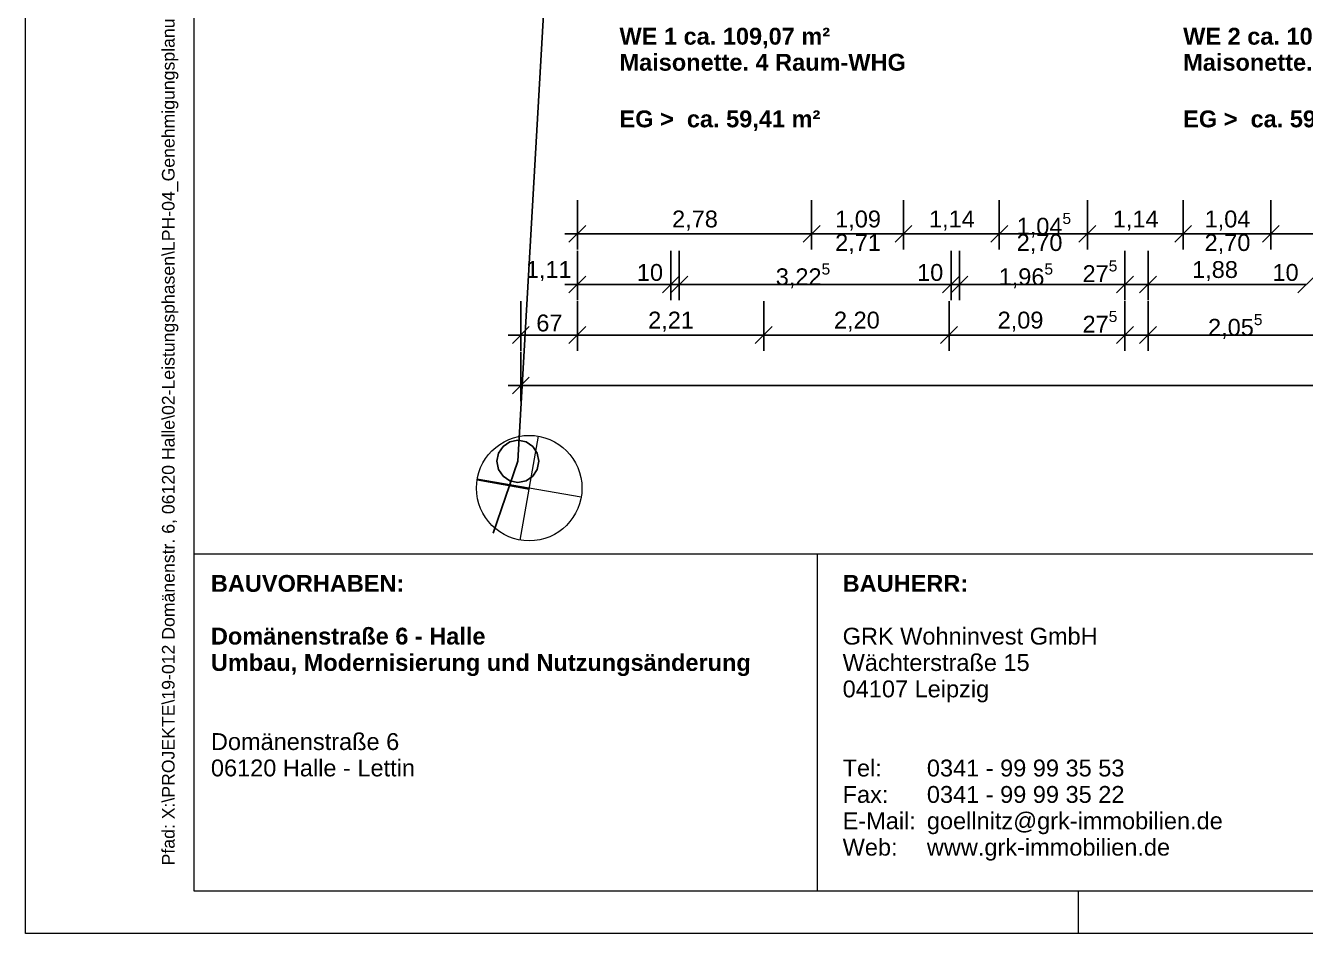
# Model space of a CAD drawing. Header units: centimetres. Extents: x 0 to 44.8, y 0 to 29.7.
# Drawn here: x 0 to 15.19, y 0 to 10.77 of the extents above; entities that cross this region are included whole.
import ezdxf
from ezdxf.xclip import XClip

# ---------------------------------------------------------------- set-up
doc = ezdxf.new("R2010")
doc.units = ezdxf.units.CM
doc.header["$MEASUREMENT"] = 0
doc.header["$XCLIPFRAME"] = 0
doc.linetypes.add('Strichlinie_ lang', pattern=[1.058333, 0.635, -0.423333])
for name, color, linetype in [('A-Bemaßung 1_100', 7, 'Continuous'), ('A-Räume NEU.Neu', 7, 'Continuous'), ('Ebene 8001', 7, 'Continuous'), ('Layout-Plankopf.Layout', 7, 'Continuous'), ('Layout-Zeichnung.Layout', 7, 'Continuous')]:
    doc.layers.add(name, color=color, linetype=linetype)
doc.styles.add('ERSTELLTER_STIL_3', font='')
doc.styles.add('ERSTELLTER_STIL_4', font='')
doc.styles.get('ERSTELLTER_STIL_3').set_extended_font_data('Arial')
doc.styles.get('ERSTELLTER_STIL_4').set_extended_font_data('Arial', bold=True)

# ---------------------------------------------------------------- blocks, each defined once
blk = doc.blocks.new('Planrahmen 25[1]', base_point=(42, 0))
at = {"layer": 'Layout-Plankopf.Layout', "color": 7, "linetype": 'Continuous', "lineweight": 13, "ltscale": 10}
for p, q in [((0, 0), (0, 29.7)), ((2, 0.5), (2, 29.2)), ((41.5, 0.5), (2, 0.5)), ((12.5, 0), (12.5, 0.5)), ((42, 0), (0, 0))]:
    blk.add_line(p, q, dxfattribs=at)
blk = doc.blocks.new('Zeichnung_2_1', base_point=(5.879, 14.235))
at = {"layer": 'A-Bemaßung 1_100', "color": 7, "linetype": 'Continuous', "lineweight": 25, "ltscale": 10}
for p, q in [((6.551, 8.115), (6.551, 8.702)), ((9.332, 8.115), (9.332, 8.702)), ((10.422, 8.115), (10.422, 8.702)), ((11.56, 8.115), (11.56, 8.702)), ((12.605, 8.115), (12.605, 8.702)), ((13.743, 8.115), (13.743, 8.702)), ((14.783, 8.115), (14.783, 8.702)), ((6.651, 8.402), (6.451, 8.202)), ((9.432, 8.402), (9.232, 8.202)), ((10.522, 8.402), (10.322, 8.202)), ((11.66, 8.402), (11.46, 8.202)), ((12.705, 8.402), (12.504, 8.202)), ((13.843, 8.402), (13.643, 8.202)), ((14.883, 8.402), (14.683, 8.202)), ((6.401, 8.302), (6.551, 8.302)), ((6.551, 8.302), (9.332, 8.302)), ((9.332, 8.302), (10.422, 8.302)), ((10.422, 8.302), (11.56, 8.302)), ((11.56, 8.302), (12.605, 8.302)), ((12.605, 8.302), (13.743, 8.302)), ((13.743, 8.302), (14.783, 8.302)), ((14.783, 8.302), (16.121, 8.302)), ((6.551, 7.515), (6.551, 8.102)), ((7.661, 7.515), (7.661, 8.102)), ((7.761, 7.515), (7.761, 8.102)), ((10.987, 7.515), (10.987, 8.102)), ((11.087, 7.515), (11.087, 8.102)), ((13.052, 7.515), (13.052, 8.102)), ((13.327, 7.515), (13.327, 8.102)), ((6.651, 7.802), (6.451, 7.602)), ((7.56, 7.602), (7.761, 7.802)), ((7.861, 7.802), (7.66, 7.602)), ((10.887, 7.602), (11.088, 7.802)), ((11.188, 7.802), (10.987, 7.602)), ((13.152, 7.802), (12.952, 7.602)), ((13.427, 7.802), (13.226, 7.602)), ((15.106, 7.602), (15.307, 7.802)), ((6.401, 7.702), (6.551, 7.702)), ((6.551, 7.702), (7.661, 7.702)), ((7.661, 7.702), (7.761, 7.702)), ((7.761, 7.702), (10.987, 7.702)), ((10.987, 7.702), (11.087, 7.702)), ((11.087, 7.702), (13.052, 7.702)), ((13.052, 7.702), (13.327, 7.702)), ((13.327, 7.702), (15.206, 7.702)), ((5.88, 6.915), (5.88, 7.502)), ((6.551, 6.915), (6.551, 7.502)), ((8.763, 6.915), (8.763, 7.502)), ((10.963, 6.915), (10.963, 7.502)), ((13.052, 6.915), (13.052, 7.502)), ((13.327, 6.915), (13.327, 7.502)), ((5.98, 7.202), (5.779, 7.002)), ((6.651, 7.202), (6.451, 7.002)), ((8.863, 7.202), (8.663, 7.002)), ((11.063, 7.202), (10.863, 7.002)), ((13.152, 7.202), (12.952, 7.002)), ((13.427, 7.202), (13.226, 7.002)), ((5.729, 7.102), (5.88, 7.102)), ((5.88, 7.102), (6.551, 7.102)), ((6.551, 7.102), (8.763, 7.102)), ((8.763, 7.102), (10.963, 7.102)), ((10.963, 7.102), (13.052, 7.102)), ((13.052, 7.102), (13.327, 7.102)), ((13.327, 7.102), (15.381, 7.102)), ((5.88, 6.315), (5.88, 6.902)), ((5.98, 6.602), (5.779, 6.402)), ((5.729, 6.502), (5.88, 6.502)), ((5.88, 6.502), (30.628, 6.502))]:
    blk.add_line(p, q, dxfattribs=at)
at = {"layer": 'Layout-Zeichnung.Layout', "color": 7, "linetype": 'Strichlinie_ lang', "lineweight": 25, "ltscale": 10}
for p, q in [((5.845, 5.603), (6.347, 14.337)), ((5.55, 4.75), (5.845, 5.603))]:
    blk.add_line(p, q, dxfattribs=at)
blk.add_circle((5.845, 5.603), 0.25, dxfattribs=at)
at = {"layer": 'A-Bemaßung 1_100', "color": 7, "linetype": 'Continuous', "lineweight": 25, "char_height": 0.2, "attachment_point": 7, "style": 'ERSTELLTER_STIL_3'}
for s, insert, width in [('\\A1;{\\pql;\\fArial|b0|i0|c0|p38;2,78}', (7.675, 8.342), 0.53212), ('\\A1;{\\pql;\\fArial|b0|i0|c0|p38;1,09}', (9.611, 8.342), 0.53212), ('\\A1;{\\pql;\\fArial|b0|i0|c0|p38;1,14}', (10.725, 8.342), 0.53212), ('\\A1;{\\pql;\\fArial|b0|i0|c0|p38;1,14}', (12.908, 8.342), 0.53212), ('\\A1;{\\pql;\\fArial|b0|i0|c0|p38;1,04}', (13.997, 8.342), 0.53212), ('\\A1;{\\pql;\\fArial|b0|i0|c0|p38;2,71}', (9.611, 8.062), 0.53212), ('\\A1;{\\pql;\\fArial|b0|i0|c0|p38;2,70}', (11.766, 8.062), 0.53212), ('\\A1;{\\pql;\\fArial|b0|i0|c0|p38;2,70}', (13.997, 8.062), 0.53212), ('\\A1;{\\pql;\\fArial|b0|i0|c0|p38;1,11}', (5.939, 7.742), 0.512), ('\\A1;{\\pql;\\fArial|b0|i0|c0|p38;10}', (7.257, 7.742), 0.30354), ('\\A1;{\\pql;\\fArial|b0|i0|c0|p38;10}', (10.584, 7.742), 0.30354), ('\\A1;{\\pql;\\fArial|b0|i0|c0|p38;1,88}', (13.849, 7.742), 0.53212), ('\\A1;{\\pql;\\fArial|b0|i0|c0|p38;10}', (14.803, 7.742), 0.30354), ('\\A1;{\\pql;\\fArial|b0|i0|c0|p38;67}', (6.063, 7.142), 0.30354), ('\\A1;{\\pql;\\fArial|b0|i0|c0|p38;2,21}', (7.391, 7.142), 0.53212), ('\\A1;{\\pql;\\fArial|b0|i0|c0|p38;2,20}', (9.597, 7.142), 0.53212), ('\\A1;{\\pql;\\fArial|b0|i0|c0|p38;2,09}', (11.54, 7.142), 0.53212)]:
    blk.add_mtext(s, dxfattribs=dict(at, insert=insert, width=width))
for s, insert in [('\\A1;{\\pql;\\fArial|b0|i0|c0|p38;1,04\\fArial|b0|i0|c0|p38;\\A1{\\H.66x;\\S5^  ;}}', (11.766, 8.235)), ('\\A1;{\\pql;\\fArial|b0|i0|c0|p38;3,22\\fArial|b0|i0|c0|p38;\\A1{\\H.66x;\\S5^  ;}}', (8.906, 7.635)), ('\\A1;{\\pql;\\fArial|b0|i0|c0|p38;1,96\\fArial|b0|i0|c0|p38;\\A1{\\H.66x;\\S5^  ;}}', (11.552, 7.635)), ('\\A1;{\\pql;\\fArial|b0|i0|c0|p38;27\\fArial|b0|i0|c0|p38;\\A1{\\H.66x;\\S5^  ;}}', (12.548, 7.672)), ('\\A1;{\\pql;\\fArial|b0|i0|c0|p38;27\\fArial|b0|i0|c0|p38;\\A1{\\H.66x;\\S5^  ;}}', (12.548, 7.072)), ('\\A1;{\\pql;\\fArial|b0|i0|c0|p38;2,05\\fArial|b0|i0|c0|p38;\\A1{\\H.66x;\\S5^  ;}}', (14.038, 7.035))]:
    blk.add_mtext(s, dxfattribs=dict(at, insert=insert))
at = {"layer": 'A-Räume NEU.Neu', "color": 7, "linetype": 'Continuous', "lineweight": 25, "char_height": 0.2, "attachment_point": 1, "line_spacing_factor": 0.926982, "style": 'ERSTELLTER_STIL_4'}
for s, insert in [('\\A1;{\\pql;\\fArial|b1|i0|c0|p38;WE 1 ca. 1\\fArial|b1|i0|c0|p38;09,07\\fArial|b1|i0|c0|p38; m²\\P\\pql;\\fArial|b1|i0|c0|p38;Maisonette. 4 Raum-WHG}', (7.051, 10.748)), ('\\A1;{\\pql;\\fArial|b1|i0|c0|p38;WE 2 ca. \\fArial|b1|i0|c0|p38;107,27\\fArial|b1|i0|c0|p38; m²\\P\\pql;\\fArial|b1|i0|c0|p38;Maisonette. 4 Raum-WHG}', (13.743, 10.748))]:
    blk.add_mtext(s, dxfattribs=dict(at, insert=insert))
at = {"layer": 'A-Räume NEU.Neu', "color": 7, "linetype": 'Continuous', "lineweight": 25, "char_height": 0.2, "attachment_point": 1, "style": 'ERSTELLTER_STIL_4'}
for s, insert in [('\\A1;{\\pql;\\fArial|b1|i0|c0|p38;EG >^Ica. \\fArial|b1|i0|c0|p38;59,41\\fArial|b1|i0|c0|p38; m² }', (7.051, 9.767)), ('\\A1;{\\pql;\\fArial|b1|i0|c0|p38;EG >^Ica. \\fArial|b1|i0|c0|p38;59,59\\fArial|b1|i0|c0|p38; m² }', (13.743, 9.767))]:
    blk.add_mtext(s, dxfattribs=dict(at, insert=insert))

msp = doc.modelspace()

# ---------------------------------------------------------------- linework, layer by layer
at = {"layer": 'Ebene 8001', "color": 7, "linetype": 'Continuous', "lineweight": 13, "ltscale": 10}
for p, q in [((5.87, 4.668), (6.088, 5.901)), ((6.596, 5.176), (5.363, 5.393))]:
    msp.add_line(p, q, dxfattribs=at)
at = {"layer": 'Ebene 8001', "color": 7, "linetype": 'Continuous', "lineweight": 25, "ltscale": 10}
msp.add_line((5.977, 5.274), (5.361, 5.383), dxfattribs=at)
at = {"layer": 'Ebene 8001', "color": 7, "linetype": 'Continuous', "lineweight": 13, "ltscale": 10}
msp.add_circle((5.979, 5.285), 0.626, dxfattribs=at)
at = {"layer": 'Layout-Plankopf.Layout', "color": 7, "linetype": 'Continuous', "lineweight": 13, "ltscale": 10}
for p, q in [((41.5, 4.5), (2, 4.5)), ((9.4, 0.5), (9.4, 4.5))]:
    msp.add_line(p, q, dxfattribs=at)

# ---------------------------------------------------------------- block references
at = {"layer": 'Layout-Plankopf.Layout', "color": 7, "linetype": 'Continuous', "lineweight": 18, "ltscale": 10}
msp.add_blockref('Planrahmen 25[1]', (42, 0), dxfattribs=at)
at = {"layer": 'Layout-Zeichnung.Layout', "color": 7, "linetype": 'Continuous', "lineweight": 13, "ltscale": 10}
ref = msp.add_blockref('Zeichnung_2_1', (5.879, 14.235), dxfattribs=at)
XClip(ref).set_block_clipping_path([(2.0947370422, 4.75), (31.8677575381, 4.75), (31.8677575381, 14.1746023922), (35.5648185099, 14.1746023922), (35.5648185099, 28.9012013627), (2.0947370422, 28.9012013627)])

# ---------------------------------------------------------------- texts
at = {"layer": 'Layout-Plankopf.Layout', "color": 7, "linetype": 'Continuous', "lineweight": 13, "insert": (1.619, 0.807), "char_height": 0.15, "attachment_point": 1, "rotation": 90, "style": 'ERSTELLTER_STIL_3'}
msp.add_mtext('\\A1;{\\pql;\\fArial|b0|i0|c0|p38;Pfad: \\fArial|b0|i0|c0|p38;X:\\\\PROJEKTE\\\\19-012 Domänenstr. 6, 06120 Halle\\\\02-Leistungsphasen\\\\LPH-04_Genehmigungsplanung\\\\01_Pläne\\\\02_PLN\\\\Pferdestall_221011 GEHNEHMIGUNGSPL.pln}', dxfattribs=at)
at = {"layer": 'Layout-Plankopf.Layout', "color": 7, "linetype": 'Continuous', "lineweight": 13, "char_height": 0.2, "attachment_point": 1, "style": 'ERSTELLTER_STIL_4'}
for s, insert, line_spacing_factor in [('\\A1;{\\pql;\\fArial|b1|i0|c0|p38;BAUVORHABEN:\\P\\pql;\\fArial|b1|i0|c0|p38;\\P\\pql;\\fArial|b1|i0|c0|p38;Domänenstraße 6 - Halle\\P\\pql;\\fArial|b1|i0|c0|p38;Umbau, Modernisierung und Nutzungsänderung\\P\\pql;\\fArial|b1|i0|c0|p38;\\P\\pql;\\fArial|b1|i0|c0|p38;\\P\\pql;\\fArial|b0|i0|c0|p38;Domänenstraße 6\\P\\pql;\\fArial|b0|i0|c0|p38;06120\\fArial|b0|i0|c0|p38; \\fArial|b0|i0|c0|p38;Halle - Lettin}', (2.2, 4.254), 0.93855), ('\\A1;{\\pql;\\fArial|b1|i0|c0|p38;BAUHERR\\fArial|b1|i0|c0|p38;:\\P\\pql;\\fArial|b1|i0|c0|p38;\\P\\pql;\\fArial|b0|i0|c0|p38;GRK Wohninvest GmbH\\P\\pql;\\fArial|b0|i0|c0|p38;Wächterstraße 15\\P\\pql;\\fArial|b0|i0|c0|p38;04107\\fArial|b0|i0|c0|p38; \\fArial|b0|i0|c0|p38;Leipzig\\P\\pql;\\fArial|b0|i0|c0|p38;\\P\\pql;\\fArial|b0|i0|c0|p38;\\P\\pql;\\pt1;\\fArial|b0|i0|c0|p38;Tel: ^I\\fArial|b0|i0|c0|p38;0341 - 99 99 35 53\\P\\pql;\\pt1;\\fArial|b0|i0|c0|p38;Fax: ^I\\fArial|b0|i0|c0|p38;0341 - 99 99 35 22\\fArial|b0|i0|c0|p38; \\P\\pql;\\pt1;\\fArial|b0|i0|c0|p38;E-Mail: ^I\\fArial|b0|i0|c0|p38;goellnitz@grk-immobilien.de\\P\\pql;\\pt1;\\fArial|b0|i0|c0|p38;Web:^I\\fArial|b0|i0|c0|p38;www.grk-immobilien.de}', (9.7, 4.254), 0.939026)]:
    msp.add_mtext(s, dxfattribs=dict(at, insert=insert, line_spacing_factor=line_spacing_factor))

doc.saveas('drawing.dxf')
